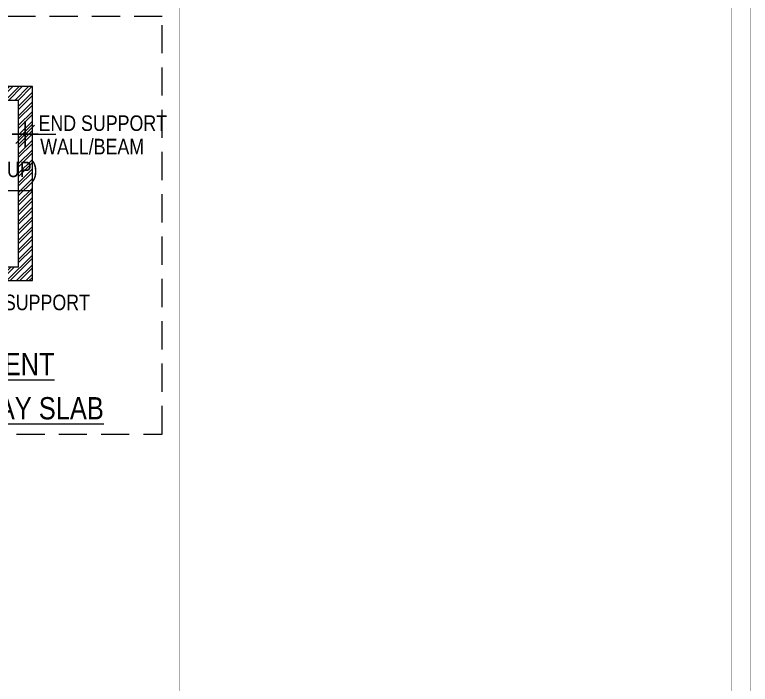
# Model space of a CAD drawing. Header units: millimetres. Extents: x 1112055 to 3390982, y -148532 to 766891.
# Drawn here: x 2640978 to 2657543, y 292097 to 307173 of the extents above; entities that cross this region are included whole.
import ezdxf

# ---------------------------------------------------------------- set-up
doc = ezdxf.new("R2010")
doc.units = ezdxf.units.MM
doc.linetypes.add('Hidden', pattern=[9.525, 6.35, -3.175])
for name, color, linetype, lineweight in [('B BEAM', 148, 'Continuous', 13), ('B STEEL', 34, 'Continuous', 15), ('B STEEL TEXT', 7, 'Continuous', 15), ('B TITLE BLOCK', 250, 'Continuous', 0), ('B-COL NO', 7, 'Continuous', 5), ('B-HATCH', 251, 'Continuous', 0), ('B-P.C.C', 250, 'Continuous', 9)]:
    doc.layers.add(name, color=color, linetype=linetype, lineweight=lineweight)
doc.styles.add('rom100', font='romans.shx', dxfattribs={"width": 0.85})
doc.styles.add('SWINC', font='swissc.ttf')
doc.dimstyles.new('MM100', dxfattribs={"dimscale": 100, "dimtxt": 3, "dimasz": 0.5, "dimexe": 0.5, "dimexo": 1, "dimgap": 0.375, "dimtad": 1, "dimdec": 0, "dimdsep": 46, "dimtxsty": 'rom100', "dimblk1": 'TICK', "dimblk2": 'TICK', "dimsah": 1, "dimcen": 1, "dimdle": 0.5, "dimse1": 1, "dimse2": 1, "dimclrd": 256, "dimclre": 256, "dimclrt": 256, "dimadec": 0, "dimazin": 0, "dimtfac": 1, "dimtdec": 0, "dimtix": 1, "dimtmove": 0, "dimatfit": 3, "dimldrblk": 'TICK', "dimfxl": 1, "dimtolj": 1, "dimtzin": 0, "dimarcsym": 0})

# ---------------------------------------------------------------- blocks, each defined once
blk = doc.blocks.new('TICK')
for p, q in [((-0.829, -0.829), (0.829, 0.829)), ((0, -1.172), (0, 1.172)), ((-1.172, 0), (1.172, 0))]:
    blk.add_line(p, q)

msp = doc.modelspace()

# ---------------------------------------------------------------- hatches: boundary and pattern name
at = {"layer": 'B-HATCH', "lineweight": 0}
h = msp.add_hatch(dxfattribs=at)
h.set_pattern_fill('ANSI32', color=250, scale=406.5633, style=0)
h.set_pattern_definition([(45, (2624224.52, 320828.94), (-107.8064, 107.8064), []), (45, (2624296.4, 320828.94), (-107.8064, 107.8064), [])])
h.paths.add_polyline_path([(2632326.3, 305555), (2632326.3, 305462.2), (2632229, 305426.9), (2632434.1, 305384.6), (2632326.3, 305349.3), (2632326.3, 305243.3), (2641066.8, 305243.3), (2641066.8, 301497.3), (2632326.3, 301497.3), (2632326.3, 301404.5), (2632229, 301369.2), (2632434.1, 301326.9), (2632326.3, 301291.6), (2632326.3, 301185.6), (2641378.5, 301185.6), (2641378.5, 305555)])

# ---------------------------------------------------------------- linework, layer by layer
at = {"layer": 'B BEAM'}
for points in [[(2632326.3, 301185.6), (2641378.5, 301185.6), (2641378.5, 305555), (2632326.3, 305555)], [(2632326.3, 301497.3), (2641066.8, 301497.3), (2641066.8, 305243.3), (2632326.3, 305243.3)]]:
    msp.add_lwpolyline(points, dxfattribs=at)
at = {"layer": 'B STEEL'}
msp.add_lwpolyline([(2641378.5, 303203.8), (2632326.3, 303203.8)], dxfattribs=at)
at = {"layer": 'B TITLE BLOCK', "color": 1, "const_width": 8.39}
msp.add_lwpolyline([(2535293.6, 315829.5), (2657538.8, 315829.5), (2657538.8, 235498.8), (2535293.6, 235498.8)], close=True, dxfattribs=at)
at = {"layer": 'B TITLE BLOCK', "color": 250, "const_width": 8.14}
msp.add_lwpolyline([(2535718.2, 315404.9), (2657114.1, 315404.9), (2657114.1, 235923.4), (2535718.2, 235923.4)], close=True, dxfattribs=at)
at = {"layer": 'B TITLE BLOCK', "color": 250, "lineweight": 0, "const_width": 10.4}
msp.add_lwpolyline([(2644688.5, 235923.4), (2657114.2, 235923.4), (2657114.1, 315404.9), (2644688.4, 315404.9)], close=True, dxfattribs=at)
at = {"layer": 'B-P.C.C', "linetype": 'Hidden', "lineweight": 0, "ltscale": 100}
msp.add_lwpolyline([(2644302.1, 307128.7), (2630541.1, 307128.7), (2630541.1, 297731.6), (2644302.1, 297731.6)], close=True, dxfattribs=at)

# ---------------------------------------------------------------- texts
at = {"layer": 'B STEEL TEXT', "style": 'SWINC'}
for s, p in [('END SUPPORT', (2641514.8, 304555.7)), ('WALL/BEAM', (2641553.5, 304028.1)), ('(ALTERNATIVE CRANCKED UP) ', (2635458.6, 303515.2)), ('CONTINUOUS SIDE SUPPORT', (2636882.2, 300519.4))]:
    msp.add_text(s, height=350, rotation=0.00006, dxfattribs=at).set_placement(p)
at = {"layer": 'B-COL NO', "color": 17, "style": 'SWINC'}
for s, p in [('%%U PLAN SHOWING ARRANGEMENT', (2632649.1, 299055.3)), ('%%UOF REINFORCEMENT IN ONE WAY SLAB', (2631816.6, 298062.4))]:
    msp.add_text(s, height=500, dxfattribs=at).set_placement(p)

# ---------------------------------------------------------------- leaders
at = {"layer": 'B STEEL TEXT'}
msp.add_leader([(2641214.7, 304481.9), (2641907.1, 304481.9)], dimstyle='MM100', override={"dimscale": 1, "dimasz": 250, "dimtad": 0, "dimtxsty": 'SWINC', "dimlwd": 5}, dxfattribs=at)

doc.saveas('drawing.dxf')
